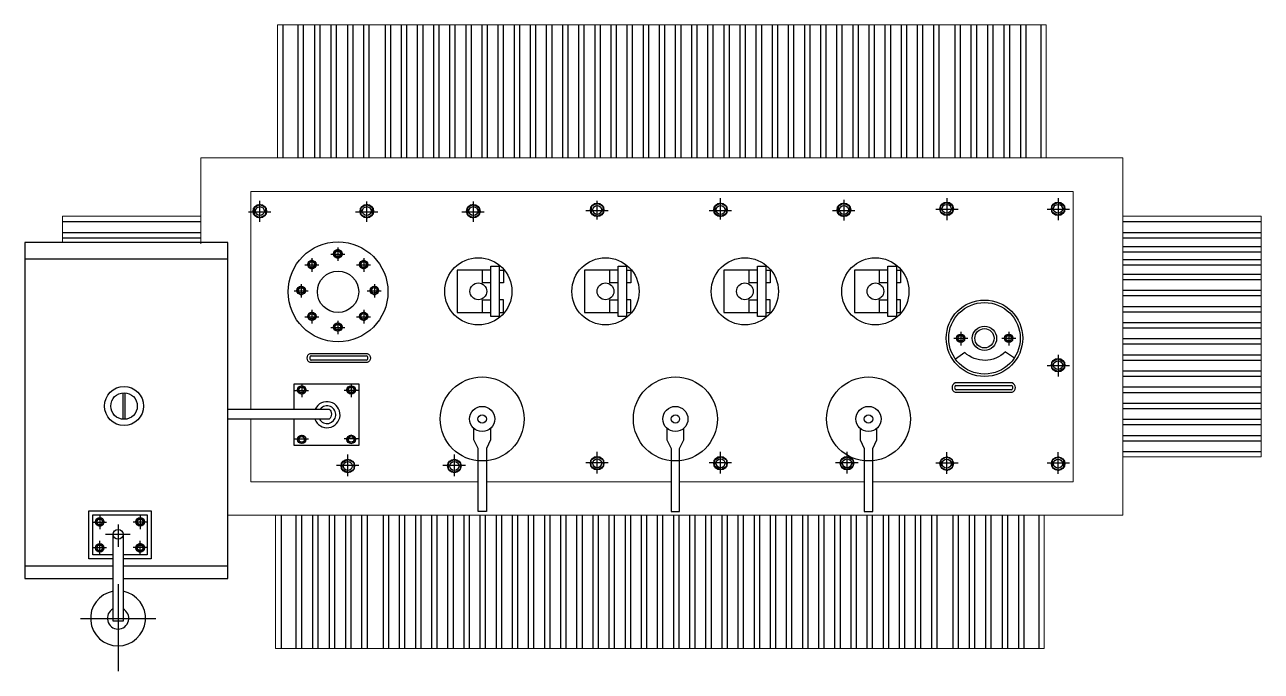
# Model space of a CAD drawing. Header units: inches. Extents: x -9560 to 22259, y -8480 to 5816.
# Drawn here: x 2699 to 2891.3, y 1226.3 to 1326.9 of the extents above; entities that cross this region are included whole.
import ezdxf

# ---------------------------------------------------------------- set-up
doc = ezdxf.new("R2010")
doc.units = ezdxf.units.IN
doc.header["$LTSCALE"] = 2
doc.linetypes.add('CENTERX2', pattern=[101.6, 63.5, -12.7, 12.7, -12.7])
doc.linetypes.add('DASHEDX2', pattern=[1.5, 1, -0.5])
doc.layers.add('001_Dark_1 50', color=7, linetype='Continuous', lineweight=0, true_color=0x5c5c5c)
doc.layers.add('003_Light_1 50', color=7, linetype='Continuous', true_color=0xc2c2c2)
doc.layers.add('Window', color=90, linetype='Continuous')
doc.layers.add('xformer', color=84, linetype='Continuous')

# ---------------------------------------------------------------- blocks, each defined once
blk = doc.blocks.new('xformer')
at = {"layer": '001_Dark_1 50'}
for p, q in [((0.531, -0.6025), (0.8763, -0.6025)), ((1.1763, -0.6025), (1.2341, -0.6025))]:
    blk.add_line(p, q, dxfattribs=at)
for points in [[(1.5725, 0), (1.5725, 0.2475), (0.1425, 0.2475), (0.1425, 0)], [(0.05, -0.665), (1.715, -0.665), (1.715, 0), (0, 0), (0, -0.1601)], [(1.2497, -0.6025), (1.6225, -0.6025), (1.6225, -0.0625), (0.0925, -0.0625), (0.0925, -0.4673)], [(-0.2575, -0.1573), (-0.2575, -0.1087), (0, -0.1087)], [(1.715, -0.5563), (1.9725, -0.5563), (1.9725, -0.1087), (1.715, -0.1087)], [(0.0925, -0.4861), (0.0925, -0.6025), (0.5154, -0.6025)], [(0.8888, -0.6025), (1.176, -0.6025)], [(1.5689, -0.665), (1.5689, -0.9125), (0.1389, -0.9125), (0.1389, -0.665)]]:
    blk.add_lwpolyline(points, dxfattribs=at)
at = {"layer": '003_Light_1 50'}
for p, q in [((0.1525, 0.2475), (0.1525, 0)), ((0.1804, 0.2475), (0.1804, 0)), ((0.1904, 0.2475), (0.1904, 0)), ((0.2111, 0.2475), (0.2111, 0)), ((0.2211, 0.2475), (0.2211, 0)), ((0.2418, 0.2475), (0.2418, 0)), ((0.2518, 0.2475), (0.2518, 0)), ((0.2725, 0.2475), (0.2725, 0)), ((0.2825, 0.2475), (0.2825, 0)), ((0.3025, 0.2475), (0.3025, 0)), ((0.3125, 0.2475), (0.3125, 0)), ((0.3425, 0.2475), (0.3425, 0)), ((0.3525, 0.2475), (0.3525, 0)), ((0.3725, 0.2475), (0.3725, 0)), ((0.3825, 0.2475), (0.3825, 0)), ((0.4025, 0.2475), (0.4025, 0)), ((0.4125, 0.2475), (0.4125, 0)), ((0.4325, 0.2475), (0.4325, 0)), ((0.4425, 0.2475), (0.4425, 0)), ((0.4625, 0.2475), (0.4625, 0)), ((0.4725, 0.2475), (0.4725, 0)), ((0.4925, 0.2475), (0.4925, 0)), ((0.5025, 0.2475), (0.5025, 0)), ((0.5225, 0.2475), (0.5225, 0)), ((0.5325, 0.2475), (0.5325, 0)), ((0.5525, 0.2475), (0.5525, 0)), ((0.5625, 0.2475), (0.5625, 0)), ((0.5825, 0.2475), (0.5825, 0)), ((0.5925, 0.2475), (0.5925, 0)), ((0.6125, 0.2475), (0.6125, 0)), ((0.6225, 0.2475), (0.6225, 0)), ((0.6425, 0.2475), (0.6425, 0)), ((0.6525, 0.2475), (0.6525, 0)), ((0.6725, 0.2475), (0.6725, 0)), ((0.6825, 0.2475), (0.6825, 0)), ((0.7025, 0.2475), (0.7025, 0)), ((0.7125, 0.2475), (0.7125, 0)), ((0.7325, 0.2475), (0.7325, 0)), ((0.7425, 0.2475), (0.7425, 0)), ((0.7625, 0.2475), (0.7625, 0)), ((0.7725, 0.2475), (0.7725, 0)), ((0.7925, 0.2475), (0.7925, 0)), ((0.8025, 0.2475), (0.8025, 0)), ((0.8225, 0.2475), (0.8225, 0)), ((0.8325, 0.2475), (0.8325, 0)), ((0.8525, 0.2475), (0.8525, 0)), ((0.8625, 0.2475), (0.8625, 0)), ((0.8825, 0.2475), (0.8825, 0)), ((0.8925, 0.2475), (0.8925, 0)), ((0.9125, 0.2475), (0.9125, 0)), ((0.9225, 0.2475), (0.9225, 0)), ((0.9425, 0.2475), (0.9425, 0)), ((0.9525, 0.2475), (0.9525, 0)), ((0.9725, 0.2475), (0.9725, 0)), ((0.9825, 0.2475), (0.9825, 0)), ((1.0025, 0.2475), (1.0025, 0)), ((1.0125, 0.2475), (1.0125, 0)), ((1.0325, 0.2475), (1.0325, 0)), ((1.0425, 0.2475), (1.0425, 0)), ((1.0625, 0.2475), (1.0625, 0)), ((1.0725, 0.2475), (1.0725, 0)), ((1.0925, 0.2475), (1.0925, 0)), ((1.1025, 0.2475), (1.1025, 0)), ((1.1225, 0.2475), (1.1225, 0)), ((1.1325, 0.2475), (1.1325, 0)), ((1.1525, 0.2475), (1.1525, 0)), ((1.1625, 0.2475), (1.1625, 0)), ((1.1825, 0.2475), (1.1825, 0)), ((1.1925, 0.2475), (1.1925, 0)), ((1.2125, 0.2475), (1.2125, 0)), ((1.2225, 0.2475), (1.2225, 0)), ((1.2425, 0.2475), (1.2425, 0)), ((1.2525, 0.2475), (1.2525, 0)), ((1.2725, 0.2475), (1.2725, 0)), ((1.2825, 0.2475), (1.2825, 0)), ((1.3025, 0.2475), (1.3025, 0)), ((1.3125, 0.2475), (1.3125, 0)), ((1.3325, 0.2475), (1.3325, 0)), ((1.3425, 0.2475), (1.3425, 0)), ((1.3625, 0.2475), (1.3625, 0)), ((1.3725, 0.2475), (1.3725, 0)), ((1.4025, 0.2475), (1.4025, 0)), ((1.4125, 0.2475), (1.4125, 0)), ((1.4325, 0.2475), (1.4325, 0)), ((1.4425, 0.2475), (1.4425, 0)), ((1.4632, 0.2475), (1.4632, 0)), ((1.4732, 0.2475), (1.4732, 0)), ((1.4939, 0.2475), (1.4939, 0)), ((1.5039, 0.2475), (1.5039, 0)), ((1.5246, 0.2475), (1.5246, 0)), ((1.5346, 0.2475), (1.5346, 0)), ((1.5625, 0.2475), (1.5625, 0)), ((-0.2575, -0.1188), (0, -0.1188)), ((1.715, -0.1188), (1.9725, -0.1188)), ((-0.2575, -0.1388), (0, -0.1388)), ((-0.2575, -0.1488), (0, -0.1488)), ((1.715, -0.1388), (1.9725, -0.1388)), ((1.715, -0.1488), (1.9725, -0.1488)), ((1.715, -0.1651), (1.9725, -0.1651)), ((1.715, -0.1751), (1.9725, -0.1751)), ((1.715, -0.1891), (1.9725, -0.1891)), ((1.715, -0.1991), (1.9725, -0.1991)), ((1.715, -0.2163), (1.9725, -0.2163)), ((1.715, -0.2262), (1.9725, -0.2262)), ((1.715, -0.2463), (1.9725, -0.2463)), ((1.715, -0.2563), (1.9725, -0.2563)), ((1.715, -0.2763), (1.9725, -0.2763)), ((1.715, -0.2863), (1.9725, -0.2863)), ((1.715, -0.3063), (1.9725, -0.3063)), ((1.715, -0.3163), (1.9725, -0.3163)), ((1.715, -0.3363), (1.9725, -0.3363)), ((1.4965, -0.3611), (1.5132, -0.3721)), ((1.715, -0.3463), (1.9725, -0.3463)), ((1.715, -0.3663), (1.9725, -0.3663)), ((0.2034, -0.3685), (0.3094, -0.3685)), ((0.3094, -0.3763), (0.2034, -0.3763)), ((1.715, -0.3763), (1.9725, -0.3763)), ((1.715, -0.3963), (1.9725, -0.3963)), ((1.715, -0.4062), (1.9725, -0.4062)), ((-0.1416, -0.4371), (-0.1416, -0.4864)), ((1.4032, -0.4235), (1.5092, -0.4235)), ((1.5092, -0.4313), (1.4032, -0.4313)), ((1.715, -0.4263), (1.9725, -0.4263)), ((1.715, -0.4363), (1.9725, -0.4363)), ((-0.1455, -0.4371), (-0.1455, -0.4863)), ((1.715, -0.4563), (1.9725, -0.4563)), ((0.05, -0.4673), (0.2386, -0.4673)), ((1.715, -0.4663), (1.9725, -0.4663)), ((1.715, -0.4863), (1.9725, -0.4863)), ((1.715, -0.4963), (1.9725, -0.4963)), ((1.715, -0.5163), (1.9725, -0.5163)), ((1.715, -0.5263), (1.9725, -0.5263)), ((1.715, -0.5462), (1.9725, -0.5462)), ((0.1489, -0.665), (0.1489, -0.9125)), ((0.1768, -0.665), (0.1768, -0.9125)), ((0.1868, -0.665), (0.1868, -0.9125)), ((0.2075, -0.665), (0.2075, -0.9125)), ((0.2175, -0.665), (0.2175, -0.9125)), ((0.2382, -0.665), (0.2382, -0.9125)), ((0.2482, -0.665), (0.2482, -0.9125)), ((0.2689, -0.665), (0.2689, -0.9125)), ((0.2789, -0.665), (0.2789, -0.9125)), ((0.2989, -0.665), (0.2989, -0.9125)), ((0.3089, -0.665), (0.3089, -0.9125)), ((0.3389, -0.665), (0.3389, -0.9125)), ((0.3489, -0.665), (0.3489, -0.9125)), ((0.3689, -0.665), (0.3689, -0.9125)), ((0.3789, -0.665), (0.3789, -0.9125)), ((0.3989, -0.665), (0.3989, -0.9125)), ((0.4089, -0.665), (0.4089, -0.9125)), ((0.4289, -0.665), (0.4289, -0.9125)), ((0.4389, -0.665), (0.4389, -0.9125)), ((0.4589, -0.665), (0.4589, -0.9125)), ((0.4689, -0.665), (0.4689, -0.9125)), ((0.4889, -0.665), (0.4889, -0.9125)), ((0.4989, -0.665), (0.4989, -0.9125)), ((0.5189, -0.665), (0.5189, -0.9125)), ((0.5289, -0.665), (0.5289, -0.9125)), ((0.5489, -0.665), (0.5489, -0.9125)), ((0.5589, -0.665), (0.5589, -0.9125)), ((0.5789, -0.665), (0.5789, -0.9125)), ((0.5889, -0.665), (0.5889, -0.9125)), ((0.6089, -0.665), (0.6089, -0.9125)), ((0.6189, -0.665), (0.6189, -0.9125)), ((0.6389, -0.665), (0.6389, -0.9125)), ((0.6489, -0.665), (0.6489, -0.9125)), ((0.6689, -0.665), (0.6689, -0.9125)), ((0.6789, -0.665), (0.6789, -0.9125)), ((0.6989, -0.665), (0.6989, -0.9125)), ((0.7089, -0.665), (0.7089, -0.9125)), ((0.7289, -0.665), (0.7289, -0.9125)), ((0.7389, -0.665), (0.7389, -0.9125)), ((0.7589, -0.665), (0.7589, -0.9125)), ((0.7689, -0.665), (0.7689, -0.9125)), ((0.7889, -0.665), (0.7889, -0.9125)), ((0.7989, -0.665), (0.7989, -0.9125)), ((0.8189, -0.665), (0.8189, -0.9125)), ((0.8289, -0.665), (0.8289, -0.9125)), ((0.8489, -0.665), (0.8489, -0.9125)), ((0.8589, -0.665), (0.8589, -0.9125)), ((0.8789, -0.665), (0.8789, -0.9125)), ((0.8889, -0.665), (0.8889, -0.9125)), ((0.9089, -0.665), (0.9089, -0.9125)), ((0.9189, -0.665), (0.9189, -0.9125)), ((0.9389, -0.665), (0.9389, -0.9125)), ((0.9489, -0.665), (0.9489, -0.9125)), ((0.9689, -0.665), (0.9689, -0.9125)), ((0.9789, -0.665), (0.9789, -0.9125)), ((0.9989, -0.665), (0.9989, -0.9125)), ((1.0089, -0.665), (1.0089, -0.9125)), ((1.0289, -0.665), (1.0289, -0.9125)), ((1.0389, -0.665), (1.0389, -0.9125)), ((1.0589, -0.665), (1.0589, -0.9125)), ((1.0689, -0.665), (1.0689, -0.9125)), ((1.0889, -0.665), (1.0889, -0.9125)), ((1.0989, -0.665), (1.0989, -0.9125)), ((1.1189, -0.665), (1.1189, -0.9125)), ((1.1289, -0.665), (1.1289, -0.9125)), ((1.1489, -0.665), (1.1489, -0.9125)), ((1.1589, -0.665), (1.1589, -0.9125)), ((1.1789, -0.665), (1.1789, -0.9125)), ((1.1889, -0.665), (1.1889, -0.9125)), ((1.2089, -0.665), (1.2089, -0.9125)), ((1.2189, -0.665), (1.2189, -0.9125)), ((1.2389, -0.665), (1.2389, -0.9125)), ((1.2489, -0.665), (1.2489, -0.9125)), ((1.2689, -0.665), (1.2689, -0.9125)), ((1.2789, -0.665), (1.2789, -0.9125)), ((1.2989, -0.665), (1.2989, -0.9125)), ((1.3089, -0.665), (1.3089, -0.9125)), ((1.3289, -0.665), (1.3289, -0.9125)), ((1.3389, -0.665), (1.3389, -0.9125)), ((1.3589, -0.665), (1.3589, -0.9125)), ((1.3689, -0.665), (1.3689, -0.9125)), ((1.3989, -0.665), (1.3989, -0.9125)), ((1.4089, -0.665), (1.4089, -0.9125)), ((1.4289, -0.665), (1.4289, -0.9125)), ((1.4389, -0.665), (1.4389, -0.9125)), ((1.4596, -0.665), (1.4596, -0.9125)), ((1.4696, -0.665), (1.4696, -0.9125)), ((1.4903, -0.665), (1.4903, -0.9125)), ((1.5003, -0.665), (1.5003, -0.9125)), ((1.521, -0.665), (1.521, -0.9125)), ((1.531, -0.665), (1.531, -0.9125)), ((1.5589, -0.665), (1.5589, -0.9125))]:
    blk.add_line(p, q, dxfattribs=at)
at = {"layer": '003_Light_1 50', "linetype": 'CENTERX2'}
for p, q in [((0.1092, -0.08), (0.1092, -0.1189)), ((0.3081, -0.0813), (0.3081, -0.1189)), ((0.5062, -0.0813), (0.5062, -0.1189)), ((0.7367, -0.08), (0.7367, -0.1147)), ((0.9662, -0.075), (0.9662, -0.1147)), ((1.1957, -0.0784), (1.1957, -0.1168)), ((1.3878, -0.075), (1.3878, -0.1159)), ((1.5949, -0.075), (1.5949, -0.1159)), ((0.0883, -0.1004), (0.1301, -0.1004)), ((0.2873, -0.1004), (0.329, -0.1004)), ((0.4853, -0.1004), (0.527, -0.1004)), ((0.7159, -0.0981), (0.7576, -0.0981)), ((0.9454, -0.0981), (0.9871, -0.0981)), ((1.1749, -0.0981), (1.2166, -0.0981)), ((1.4086, -0.0961), (1.3669, -0.0961)), ((1.6158, -0.0961), (1.5741, -0.0961)), ((0.2413, -0.1794), (0.2674, -0.1794)), ((0.2546, -0.1668), (0.2546, -0.1919)), ((0.1931, -0.1993), (0.2192, -0.1993)), ((0.2064, -0.1867), (0.2064, -0.2119)), ((0.2894, -0.1993), (0.3155, -0.1993)), ((0.3027, -0.1867), (0.3027, -0.2119)), ((0.1732, -0.2475), (0.1993, -0.2475)), ((0.1865, -0.2349), (0.1865, -0.26)), ((0.3094, -0.2475), (0.3354, -0.2475)), ((0.3226, -0.2349), (0.3226, -0.26)), ((0.1931, -0.2956), (0.2192, -0.2956)), ((0.2064, -0.283), (0.2064, -0.3082)), ((0.2894, -0.2956), (0.3155, -0.2956)), ((0.3027, -0.283), (0.3027, -0.3082)), ((0.2413, -0.3156), (0.2674, -0.3156)), ((0.2546, -0.303), (0.2546, -0.3281)), ((1.4268, -0.3364), (1.4007, -0.3364)), ((1.4135, -0.3239), (1.4135, -0.349)), ((1.5161, -0.3364), (1.49, -0.3364)), ((1.5028, -0.3239), (1.5028, -0.349)), ((1.5946, -0.3668), (1.5946, -0.407)), ((1.6158, -0.3869), (1.5741, -0.3869)), ((0.1742, -0.4326), (0.2002, -0.4326)), ((0.1874, -0.42), (0.1874, -0.4451)), ((0.2927, -0.4326), (0.2667, -0.4326)), ((0.2795, -0.42), (0.2795, -0.4451)), ((0.1742, -0.523), (0.2002, -0.523)), ((0.2927, -0.523), (0.2667, -0.523)), ((0.2733, -0.5921), (0.2733, -0.5518)), ((0.4714, -0.5921), (0.4714, -0.5518)), ((0.7371, -0.587), (0.7371, -0.5468)), ((0.9666, -0.587), (0.9666, -0.5468)), ((1.202, -0.587), (1.202, -0.5468)), ((1.3874, -0.5878), (1.3874, -0.5476)), ((1.5946, -0.5878), (1.5946, -0.5476)), ((0.2521, -0.572), (0.2938, -0.572)), ((0.4502, -0.572), (0.4919, -0.572)), ((0.7159, -0.5669), (0.7576, -0.5669)), ((0.9454, -0.5669), (0.9871, -0.5669)), ((1.1807, -0.5669), (1.2224, -0.5669)), ((1.4086, -0.5677), (1.3669, -0.5677)), ((1.6158, -0.5677), (1.5741, -0.5677)), ((-0.1883, -0.6654), (-0.1883, -0.6905)), ((-0.1131, -0.6654), (-0.1131, -0.6905)), ((-0.2015, -0.678), (-0.1755, -0.678)), ((-0.1542, -0.682), (-0.1542, -0.7235)), ((-0.0999, -0.678), (-0.1259, -0.678)), ((-0.1883, -0.7373), (-0.1883, -0.7122)), ((-0.1779, -0.7003), (-0.1316, -0.7003)), ((-0.1131, -0.7373), (-0.1131, -0.7122)), ((-0.2015, -0.7248), (-0.1755, -0.7248)), ((-0.0999, -0.7248), (-0.1259, -0.7248)), ((-0.1542, -0.7928), (-0.1542, -0.955)), ((-0.224, -0.8566), (-0.084, -0.8566))]:
    blk.add_line(p, q, dxfattribs=at)
at = {"layer": '003_Light_1 50', "linetype": 'DASHEDX2'}
for p, q in [((0.05, -0.1886), (-0.3279, -0.1886)), ((-0.3279, -0.7589), (-0.1636, -0.7589)), ((-0.1449, -0.7589), (0.05, -0.7589))]:
    blk.add_line(p, q, dxfattribs=at)
at = {"layer": '003_Light_1 50'}
for points in [[(0.1096, -0.1118), (0.1205, -0.1055), (0.1205, -0.0929), (0.1096, -0.0866), (0.0987, -0.0929), (0.0987, -0.1055)], [(0.3085, -0.1118), (0.3194, -0.1055), (0.3194, -0.0929), (0.3085, -0.0866), (0.2976, -0.0929), (0.2976, -0.1055)], [(0.5066, -0.1118), (0.5175, -0.1055), (0.5175, -0.0929), (0.5066, -0.0866), (0.4957, -0.0929), (0.4957, -0.1055)], [(0.7371, -0.1095), (0.748, -0.1032), (0.748, -0.0906), (0.7371, -0.0843), (0.7262, -0.0906), (0.7262, -0.1032)], [(0.9666, -0.1095), (0.9775, -0.1032), (0.9775, -0.0906), (0.9666, -0.0843), (0.9557, -0.0906), (0.9557, -0.1032)], [(1.1961, -0.1095), (1.207, -0.1032), (1.207, -0.0906), (1.1961, -0.0843), (1.1852, -0.0906), (1.1852, -0.1032)], [(1.3874, -0.1075), (1.3765, -0.1012), (1.3765, -0.0886), (1.3874, -0.0823), (1.3983, -0.0886), (1.3983, -0.1012)], [(1.5946, -0.1075), (1.5837, -0.1012), (1.5837, -0.0886), (1.5946, -0.0823), (1.6055, -0.0886), (1.6055, -0.1012)], [(0.2546, -0.1865), (0.2614, -0.1825), (0.2614, -0.1747), (0.2546, -0.1707), (0.2477, -0.1747), (0.2477, -0.1825)], [(0.2064, -0.2064), (0.2132, -0.2025), (0.2132, -0.1946), (0.2064, -0.1907), (0.1996, -0.1946), (0.1996, -0.2025)], [(0.3027, -0.2064), (0.3095, -0.2025), (0.3095, -0.1946), (0.3027, -0.1907), (0.2959, -0.1946), (0.2959, -0.2025)], [(0.555, -0.2015), (0.555, -0.2953), (0.5394, -0.2953), (0.5394, -0.2015)], [(0.7917, -0.2015), (0.7917, -0.2953), (0.7761, -0.2953), (0.7761, -0.2015)], [(1.051, -0.2015), (1.051, -0.2953), (1.0353, -0.2953), (1.0353, -0.2015)], [(1.2938, -0.2015), (1.2938, -0.2953), (1.2781, -0.2953), (1.2781, -0.2015)], [(0.1865, -0.2546), (0.1933, -0.2506), (0.1933, -0.2428), (0.1865, -0.2388), (0.1797, -0.2428), (0.1797, -0.2506)], [(0.3226, -0.2546), (0.3295, -0.2506), (0.3295, -0.2428), (0.3226, -0.2388), (0.3158, -0.2428), (0.3158, -0.2506)], [(0.2064, -0.3027), (0.2132, -0.2988), (0.2132, -0.2909), (0.2064, -0.287), (0.1996, -0.2909), (0.1996, -0.2988)], [(0.3027, -0.3027), (0.3095, -0.2988), (0.3095, -0.2909), (0.3027, -0.287), (0.2959, -0.2909), (0.2959, -0.2988)], [(0.2546, -0.3227), (0.2614, -0.3187), (0.2614, -0.3109), (0.2546, -0.3069), (0.2477, -0.3109), (0.2477, -0.3187)], [(1.4135, -0.3435), (1.4067, -0.3396), (1.4067, -0.3317), (1.4135, -0.3278), (1.4203, -0.3317), (1.4203, -0.3396)], [(1.5028, -0.3435), (1.496, -0.3396), (1.496, -0.3317), (1.5028, -0.3278), (1.5096, -0.3317), (1.5096, -0.3396)], [(1.5946, -0.3983), (1.5837, -0.392), (1.5837, -0.3794), (1.5946, -0.3731), (1.6055, -0.3794), (1.6055, -0.392)], [(0.1874, -0.4397), (0.1943, -0.4357), (0.1943, -0.4279), (0.1874, -0.4239), (0.1806, -0.4279), (0.1806, -0.4357)], [(0.2795, -0.4397), (0.2726, -0.4357), (0.2726, -0.4279), (0.2795, -0.4239), (0.2863, -0.4279), (0.2863, -0.4357)], [(0.1874, -0.5159), (0.1943, -0.5198), (0.1943, -0.5277), (0.1874, -0.5316), (0.1806, -0.5277), (0.1806, -0.5198)], [(0.2795, -0.5159), (0.2726, -0.5198), (0.2726, -0.5277), (0.2795, -0.5316), (0.2863, -0.5277), (0.2863, -0.5198)], [(0.2733, -0.5606), (0.2842, -0.5669), (0.2842, -0.5795), (0.2733, -0.5857), (0.2624, -0.5795), (0.2624, -0.5669)], [(0.4714, -0.5606), (0.4823, -0.5669), (0.4823, -0.5795), (0.4714, -0.5857), (0.4605, -0.5795), (0.4605, -0.5669)], [(0.7371, -0.5555), (0.748, -0.5618), (0.748, -0.5744), (0.7371, -0.5807), (0.7262, -0.5744), (0.7262, -0.5618)], [(0.9666, -0.5555), (0.9775, -0.5618), (0.9775, -0.5744), (0.9666, -0.5807), (0.9557, -0.5744), (0.9557, -0.5618)], [(1.202, -0.5555), (1.2129, -0.5618), (1.2129, -0.5744), (1.202, -0.5807), (1.1911, -0.5744), (1.1911, -0.5618)], [(1.3874, -0.5563), (1.3765, -0.5626), (1.3765, -0.5752), (1.3874, -0.5815), (1.3983, -0.5752), (1.3983, -0.5626)], [(1.5946, -0.5563), (1.5837, -0.5626), (1.5837, -0.5752), (1.5946, -0.5815), (1.6055, -0.5752), (1.6055, -0.5626)], [(-0.1883, -0.6851), (-0.1814, -0.6811), (-0.1814, -0.6733), (-0.1883, -0.6694), (-0.1951, -0.6733), (-0.1951, -0.6811)], [(-0.1131, -0.6851), (-0.1199, -0.6811), (-0.1199, -0.6733), (-0.1131, -0.6694), (-0.1063, -0.6733), (-0.1063, -0.6811)], [(-0.1883, -0.7177), (-0.1814, -0.7216), (-0.1814, -0.7294), (-0.1883, -0.7334), (-0.1951, -0.7294), (-0.1951, -0.7216)], [(-0.1131, -0.7177), (-0.1199, -0.7216), (-0.1199, -0.7294), (-0.1131, -0.7334), (-0.1063, -0.7294), (-0.1063, -0.7216)]]:
    blk.add_lwpolyline(points, close=True, dxfattribs=at)
for points in [[(-0.1449, -0.7823), (0.05, -0.7823), (0.05, -0.1573), (-0.3279, -0.1573), (-0.3279, -0.7823), (-0.1636, -0.7823)], [(0.5394, -0.2093), (0.4769, -0.2093), (0.4769, -0.2875), (0.5394, -0.2875)], [(0.5394, -0.2328), (0.5238, -0.2328), (0.5238, -0.2093)], [(0.555, -0.2093), (0.5628, -0.2093), (0.5628, -0.2328), (0.555, -0.2328)], [(0.7761, -0.2093), (0.7136, -0.2093), (0.7136, -0.2875), (0.7761, -0.2875)], [(0.7761, -0.2328), (0.7604, -0.2328), (0.7604, -0.2093)], [(0.7917, -0.2093), (0.7995, -0.2093), (0.7995, -0.2328), (0.7917, -0.2328)], [(1.0353, -0.2093), (0.9728, -0.2093), (0.9728, -0.2875), (1.0353, -0.2875)], [(1.0353, -0.2328), (1.0197, -0.2328), (1.0197, -0.2093)], [(1.051, -0.2093), (1.0588, -0.2093), (1.0588, -0.2328), (1.051, -0.2328)], [(1.2781, -0.2093), (1.2156, -0.2093), (1.2156, -0.2875), (1.2781, -0.2875)], [(1.2781, -0.2328), (1.2625, -0.2328), (1.2625, -0.2093)], [(1.2938, -0.2093), (1.3016, -0.2093), (1.3016, -0.2328), (1.2938, -0.2328)], [(0.5238, -0.2875), (0.5238, -0.264), (0.5394, -0.264)], [(0.555, -0.2875), (0.5628, -0.2875), (0.5628, -0.264), (0.555, -0.264)], [(0.7604, -0.2875), (0.7604, -0.264), (0.7761, -0.264)], [(0.7917, -0.2875), (0.7995, -0.2875), (0.7995, -0.264), (0.7917, -0.264)], [(1.0197, -0.2875), (1.0197, -0.264), (1.0353, -0.264)], [(1.051, -0.2875), (1.0588, -0.2875), (1.0588, -0.264), (1.051, -0.264)], [(1.2625, -0.2875), (1.2625, -0.264), (1.2781, -0.264)], [(1.2938, -0.2875), (1.3016, -0.2875), (1.3016, -0.264), (1.2938, -0.264)], [(0.1733, -0.4673), (0.1733, -0.4203), (0.2936, -0.4203), (0.2936, -0.5353), (0.1733, -0.5353), (0.1733, -0.4861)], [(0.5388, -0.5032), (0.5388, -0.5248), (0.531, -0.5405), (0.531, -0.6576), (0.5154, -0.6576), (0.5154, -0.5405), (0.5076, -0.5248), (0.5076, -0.5032)], [(0.8669, -0.5032), (0.8669, -0.5248), (0.8747, -0.5405), (0.8747, -0.6576), (0.8904, -0.6576), (0.8904, -0.5405), (0.8982, -0.5248), (0.8982, -0.5032)], [(1.2263, -0.5032), (1.2263, -0.5248), (1.2341, -0.5405), (1.2341, -0.6576), (1.2497, -0.6576), (1.2497, -0.5405), (1.2576, -0.5248), (1.2576, -0.5032)], [(-0.1636, -0.7462), (-0.2089, -0.7462), (-0.2089, -0.6565), (-0.0925, -0.6565), (-0.0925, -0.7462), (-0.1449, -0.7462)], [(-0.1636, -0.7384), (-0.2011, -0.7384), (-0.2011, -0.6643), (-0.1003, -0.6643), (-0.1003, -0.7384), (-0.1449, -0.7384)], [(-0.1449, -0.7003), (-0.1449, -0.862), (-0.1636, -0.862), (-0.1636, -0.7003)]]:
    blk.add_lwpolyline(points, dxfattribs=at)
for points in [[(0.3094, -0.381), (0.2034, -0.381, -0.686948), (0.2034, -0.3638), (0.3094, -0.3638, -0.686948)], [(1.5092, -0.436, 0.686948), (1.5092, -0.4188), (1.4032, -0.4188, 0.686948), (1.4032, -0.436)]]:
    blk.add_lwpolyline(points, format="xyb", close=True, dxfattribs=at)
for points in [[(1.4965, -0.3611, -0.399758), (1.4208, -0.3621), (1.4036, -0.3745)], [(0.2384, -0.4673, -0.438888), (0.2386, -0.4861), (0.05, -0.4861)]]:
    blk.add_lwpolyline(points, format="xyb", dxfattribs=at)
for centre, radius in [((0.1096, -0.0992), 0.0126), ((0.1096, -0.0992), 0.0083), ((0.3085, -0.0992), 0.0126), ((0.3085, -0.0992), 0.0083), ((0.5066, -0.0992), 0.0126), ((0.5066, -0.0992), 0.0083), ((0.7371, -0.0969), 0.0126), ((0.7371, -0.0969), 0.0083), ((0.9666, -0.0969), 0.0126), ((0.9666, -0.0969), 0.0083), ((1.1961, -0.0969), 0.0126), ((1.1961, -0.0969), 0.0083), ((1.3874, -0.0949), 0.0126), ((1.3874, -0.0949), 0.0083), ((1.5946, -0.0949), 0.0126), ((1.5946, -0.0949), 0.0083), ((0.255, -0.2493), 0.0929), ((0.2546, -0.1786), 0.00786), ((0.2546, -0.1786), 0.00519), ((0.2064, -0.1986), 0.00786), ((0.2064, -0.1986), 0.00519), ((0.3027, -0.1986), 0.00786), ((0.3027, -0.1986), 0.00519), ((0.516, -0.2484), 0.0625), ((0.7526, -0.2484), 0.0625), ((1.0119, -0.2484), 0.0625), ((1.2547, -0.2484), 0.0625), ((0.255, -0.2493), 0.0385), ((0.1865, -0.2467), 0.00786), ((0.1865, -0.2467), 0.00519), ((0.3226, -0.2467), 0.00786), ((0.3226, -0.2467), 0.00519), ((0.516, -0.2484), 0.0156), ((0.7526, -0.2484), 0.0156), ((1.0119, -0.2484), 0.0156), ((1.2547, -0.2484), 0.0156), ((1.4576, -0.3357), 0.0711), ((1.4576, -0.3357), 0.0665), ((0.2064, -0.2949), 0.00786), ((0.2064, -0.2949), 0.00519), ((0.3027, -0.2949), 0.00786), ((0.3027, -0.2949), 0.00519), ((0.2546, -0.3148), 0.00786), ((0.2546, -0.3148), 0.00519), ((1.4576, -0.3357), 0.0226), ((1.4576, -0.3357), 0.0179), ((1.4135, -0.3357), 0.00786), ((1.4135, -0.3357), 0.00519), ((1.5028, -0.3357), 0.00786), ((1.5028, -0.3357), 0.00519), ((1.5946, -0.3857), 0.0126), ((1.5946, -0.3857), 0.0083), ((0.5232, -0.4858), 0.0781), ((0.8826, -0.4858), 0.0781), ((1.2419, -0.4858), 0.0781), ((-0.1431, -0.4617), 0.0364), ((-0.1431, -0.4617), 0.0247), ((0.1874, -0.4318), 0.00786), ((0.1874, -0.4318), 0.00519), ((0.2795, -0.4318), 0.00786), ((0.2795, -0.4318), 0.00519), ((0.5232, -0.4858), 0.0234), ((0.5232, -0.4858), 0.00781), ((0.8826, -0.4858), 0.0234), ((0.8826, -0.4858), 0.00781), ((1.2419, -0.4858), 0.0234), ((1.2419, -0.4858), 0.00781), ((0.1874, -0.5238), 0.00786), ((0.1874, -0.5238), 0.00519), ((0.2795, -0.5238), 0.00786), ((0.2795, -0.5238), 0.00519), ((0.2733, -0.5732), 0.0126), ((0.2733, -0.5732), 0.0083), ((0.4714, -0.5732), 0.0126), ((0.4714, -0.5732), 0.0083), ((0.7371, -0.5681), 0.0126), ((0.7371, -0.5681), 0.0083), ((0.9666, -0.5681), 0.0126), ((0.9666, -0.5681), 0.0083), ((1.202, -0.5681), 0.0126), ((1.202, -0.5681), 0.0083), ((1.3874, -0.5689), 0.0126), ((1.3874, -0.5689), 0.0083), ((1.5946, -0.5689), 0.0126), ((1.5946, -0.5689), 0.0083), ((-0.1883, -0.6772), 0.00786), ((-0.1883, -0.6772), 0.00519), ((-0.1131, -0.6772), 0.00786), ((-0.1131, -0.6772), 0.00519), ((-0.1541, -0.7003), 0.00918), ((-0.1883, -0.7255), 0.00786), ((-0.1883, -0.7255), 0.00519), ((-0.1131, -0.7255), 0.00786), ((-0.1131, -0.7255), 0.00519)]:
    blk.add_circle(centre, radius, dxfattribs=at)
for centre, radius, start, end in [((0.2068, -0.3724), 0.00453, 111.0259, 248.9741), ((0.3061, -0.3724), 0.00453, 291.0259, 68.9741), ((1.4065, -0.4274), 0.00453, 111.0259, 248.9741), ((1.5059, -0.4274), 0.00453, 291.0259, 68.9741), ((0.2345, -0.4779), 0.0242, 199.8516, 153.9998), ((0.2345, -0.4779), 0.0164, 210.1125, 139.6355), ((-0.1542, -0.8566), 0.0512, 100.4908, 79.5277), ((-0.1542, -0.8566), 0.0199, 117.8642, 62.1886)]:
    blk.add_arc(centre, radius, start, end, dxfattribs=at)
blk = doc.blocks.new('xfromer2')
at = {"layer": 'Window', "color": 0, "linetype": 'ByBlock', "xscale": 83.6205620286637, "yscale": 83.62056202859821, "zscale": 83.62056202853049}
blk.add_blockref('xformer', (0, 0), dxfattribs=at)

msp = doc.modelspace()

# ---------------------------------------------------------------- block references
at = {"layer": 'xformer', "lineweight": 25}
msp.add_blockref('xfromer2', (2726.39, 1306.18), dxfattribs=at)

doc.saveas('drawing.dxf')
